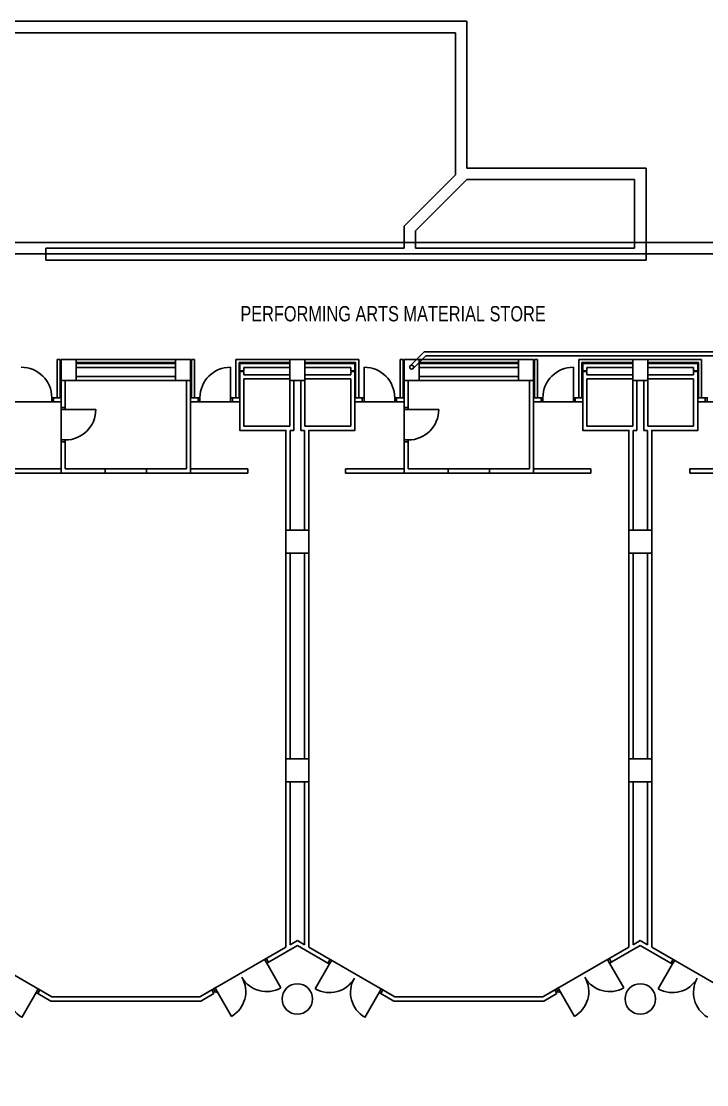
# Model space of a CAD drawing. Header units: millimetres. Extents: x -12337 to 132498, y -9485 to 82319.
# Drawn here: x 45483 to 63472, y 54419 to 82319 of the extents above; entities that cross this region are included whole.
import ezdxf

# ---------------------------------------------------------------- set-up
doc = ezdxf.new("R2010")
doc.units = ezdxf.units.MM
for name, color, linetype in [('Basement 1 - Doors Windows and Openings', 7, 'Continuous'), ('Basement 1 - Spaces and Zones', 7, 'Continuous'), ('Basement 1 - Structural Members', 7, 'Continuous'), ('Basement 1 - Walls', 7, 'Continuous'), ('Basement 2 - General', 7, 'Continuous'), ('Basement 2 - Spaces and Zones', 7, 'Continuous'), ('Basement 2 - Structural Members', 7, 'Continuous'), ('Rain_and_storm_water', 7, 'Continuous')]:
    doc.layers.add(name, color=color, linetype=linetype)
doc.styles.add('Text_Style_2', font='Freehand', dxfattribs={"width": 0.8})

msp = doc.modelspace()

# ---------------------------------------------------------------- linework, layer by layer
at = {"layer": 'Basement 1 - Doors Windows and Openings', "color": 1, "linetype": 'Continuous', "lineweight": -3}
for p, q in [((50973, 72444, 2700), (50973, 73244, 2700)), ((54483, 72444, 2700), (54483, 73244, 2700)), ((59973, 72444, 2700), (59973, 73244, 2700)), ((46638, 72134, 2700), (47438, 72134, 2700)), ((55638, 72134, 2700), (56438, 72134, 2700)), ((51924, 57612, 2700), (52299, 56962, 2700)), ((53575, 57587, 2700), (53200, 56937, 2700)), ((60924, 57612, 2700), (61299, 56962, 2700)), ((62575, 57587, 2700), (62200, 56937, 2700)), ((45499, 56187, 2700), (45874, 56837, 2700)), ((51000, 56212, 2700), (50625, 56862, 2700)), ((54499, 56187, 2700), (54874, 56837, 2700)), ((60000, 56212, 2700), (59625, 56862, 2700))]:
    msp.add_line(p, q, dxfattribs=at)
at = {"layer": 'Basement 1 - Doors Windows and Openings', "color": 1, "linetype": 'Continuous', "lineweight": -3, "elevation": 2700}
for points in [[(46283, 72444), (46333, 72444), (46333, 72334), (46283, 72334), (46283, 72444)], [(50173, 72444), (50123, 72444), (50123, 72334), (50173, 72334), (50173, 72444)], [(51023, 72444), (50973, 72444), (50973, 72334), (51023, 72334), (51023, 72444)], [(54433, 72444), (54483, 72444), (54483, 72334), (54433, 72334), (54433, 72444)], [(55283, 72444), (55333, 72444), (55333, 72334), (55283, 72334), (55283, 72444)], [(59173, 72444), (59123, 72444), (59123, 72334), (59173, 72334), (59173, 72444)], [(60023, 72444), (59973, 72444), (59973, 72334), (60023, 72334), (60023, 72444)], [(63433, 72444), (63483, 72444), (63483, 72334), (63433, 72334), (63433, 72444)], [(46638, 72184), (46638, 72134), (46528, 72134), (46528, 72184), (46638, 72184)], [(55638, 72184), (55638, 72134), (55528, 72134), (55528, 72184), (55638, 72184)], [(46638, 71334), (46638, 71284), (46528, 71284), (46528, 71334), (46638, 71334)], [(55638, 71334), (55638, 71284), (55528, 71284), (55528, 71334), (55638, 71334)], [(51924, 57612), (51869, 57707), (51913, 57732), (51968, 57637), (51924, 57612)], [(53575, 57587), (53630, 57682), (53587, 57707), (53532, 57612), (53575, 57587)], [(60924, 57612), (60869, 57707), (60913, 57732), (60968, 57637), (60924, 57612)], [(62575, 57587), (62630, 57682), (62587, 57707), (62532, 57612), (62575, 57587)], [(45918, 56812), (45973, 56907), (45929, 56932), (45874, 56837), (45918, 56812)], [(50582, 56837), (50527, 56932), (50570, 56957), (50625, 56862), (50582, 56837)], [(54918, 56812), (54973, 56907), (54929, 56932), (54874, 56837), (54918, 56812)], [(59582, 56837), (59527, 56932), (59570, 56957), (59625, 56862), (59582, 56837)]]:
    msp.add_lwpolyline(points, dxfattribs=at)
at = {"layer": 'Basement 1 - Doors Windows and Openings', "color": 1, "linetype": 'Continuous', "lineweight": -3}
for centre, radius, start, end in [((45483, 72444, 2700), 800, 0, 90), ((50973, 72444, 2700), 800, 90, 180), ((54483, 72444, 2700), 800, 0, 90), ((59973, 72444, 2700), 800, 90, 180), ((46638, 72134, 2700), 800, 270, 0), ((55638, 72134, 2700), 800, 270, 0), ((45874, 56837, 2700), 750, 150, 240), ((50625, 56862, 2700), 750, 300, 30), ((51924, 57612, 2700), 750, 210, 300), ((53575, 57587, 2700), 750, 240, 330), ((54874, 56837, 2700), 750, 150, 240), ((59625, 56862, 2700), 750, 300, 30), ((60924, 57612, 2700), 750, 210, 300), ((62575, 57587, 2700), 750, 240, 330), ((63874, 56837, 2700), 750, 150, 240)]:
    msp.add_arc(centre, radius, start, end, dxfattribs=at)
at = {"layer": 'Basement 1 - Spaces and Zones', "color": 10, "linetype": 'Continuous', "elevation": 2700}
for points in [[(45238, 72334), (45238, 71584), (44028, 71584), (44028, 58030), (46289, 56724), (50167, 56724), (52428, 58030), (52428, 71584), (51218, 71584), (51218, 72334), (49928, 72334), (49928, 70464), (46528, 70464), (46528, 72334), (45238, 72334)], [(54238, 72334), (54238, 71584), (53028, 71584), (53028, 58030), (55289, 56724), (59167, 56724), (61428, 58030), (61428, 71584), (60218, 71584), (60218, 72334), (58928, 72334), (58928, 70464), (55528, 70464), (55528, 72334), (54238, 72334)], [(63238, 72334), (63238, 71584), (62028, 71584), (62028, 58030), (64289, 56724), (69157, 56724), (71628, 58151), (71628, 71759), (70528, 71759), (70528, 72334), (69238, 72334), (69238, 70464), (64528, 70464), (64528, 72334), (63238, 72334)]]:
    msp.add_lwpolyline(points, close=True, dxfattribs=at)
at = {"layer": 'Basement 1 - Structural Members', "color": 4, "linetype": 'Continuous'}
for p, q in [((24078, 82319, 2700), (57178, 82319, 2700)), ((57178, 82319, 2700), (57178, 78469, 2700)), ((24378, 82019, 2700), (56878, 82019, 2700)), ((56878, 82019, 2700), (56878, 78292, 2700)), ((57178, 78469, 2700), (61878, 78469, 2700)), ((61878, 76054, 2700), (61878, 78469, 2700)), ((55528, 76942, 2700), (56878, 78292, 2700)), ((55828, 76819, 2700), (57178, 78169, 2700)), ((57178, 78169, 2700), (61578, 78169, 2700)), ((61578, 76369, 2700), (61578, 78169, 2700)), ((55528, 76369, 2700), (55528, 76942, 2700)), ((55828, 76369, 2700), (55828, 76819, 2700)), ((46128, 76054, 2700), (46128, 76369, 2700)), ((46128, 76369, 2700), (55528, 76369, 2700)), ((55828, 76369, 2700), (61578, 76369, 2700)), ((46128, 76054, 2700), (61878, 76054, 2700)), ((46428, 72444, 2700), (46428, 73444, 2700)), ((46508, 73444, 2700), (46428, 73444, 2700)), ((46508, 72444, 2700), (46508, 73444, 2700)), ((46928, 73364, 2700), (46928, 73444, 2700)), ((49528, 73444, 2700), (46928, 73444, 2700)), ((49528, 73364, 2700), (49528, 73444, 2700)), ((50028, 73444, 2700), (49948, 73444, 2700)), ((49948, 72444, 2700), (49948, 73444, 2700)), ((50028, 72444, 2700), (50028, 73444, 2700)), ((52528, 73444, 2700), (51118, 73444, 2700)), ((51118, 72444, 2700), (51118, 73444, 2700)), ((52528, 73364, 2700), (52528, 73444, 2700)), ((52928, 73364, 2700), (52928, 73444, 2700)), ((55428, 72444, 2700), (55428, 73444, 2700)), ((55508, 73444, 2700), (55428, 73444, 2700)), ((55508, 72444, 2700), (55508, 73444, 2700)), ((58528, 73444, 2700), (55928, 73444, 2700)), ((55928, 73364, 2700), (55928, 73444, 2700)), ((58528, 73364, 2700), (58528, 73444, 2700)), ((58948, 72444, 2700), (58948, 73444, 2700)), ((59028, 73444, 2700), (58948, 73444, 2700)), ((59028, 72444, 2700), (59028, 73444, 2700)), ((61528, 73444, 2700), (60118, 73444, 2700)), ((60118, 72444, 2700), (60118, 73444, 2700)), ((61528, 73364, 2700), (61528, 73444, 2700)), ((61928, 73444, 2700), (63338, 73444, 2700)), ((61928, 73364, 2700), (61928, 73444, 2700)), ((63338, 72444, 2700), (63338, 73444, 2700)), ((49528, 73364, 2700), (46928, 73364, 2700)), ((51198, 72444, 2700), (51198, 73364, 2700)), ((52528, 73364, 2700), (51198, 73364, 2700)), ((58528, 73364, 2700), (55928, 73364, 2700)), ((61528, 73364, 2700), (60198, 73364, 2700)), ((60198, 72444, 2700), (60198, 73364, 2700)), ((61928, 73364, 2700), (63258, 73364, 2700)), ((63258, 72444, 2700), (63258, 73364, 2700)), ((46508, 72444, 2700), (46428, 72444, 2700)), ((50028, 72444, 2700), (49948, 72444, 2700)), ((51118, 72444, 2700), (51198, 72444, 2700)), ((55508, 72444, 2700), (55428, 72444, 2700)), ((59028, 72444, 2700), (58948, 72444, 2700)), ((60118, 72444, 2700), (60198, 72444, 2700)), ((63338, 72444, 2700), (63258, 72444, 2700))]:
    msp.add_line(p, q, dxfattribs=at)
at = {"layer": 'Basement 1 - Structural Members', "color": 4, "linetype": 'Continuous', "elevation": 2700}
for points in [[(46928, 72894), (46528, 72894), (46528, 73444), (46928, 73444), (46928, 72894)], [(49528, 72894), (49928, 72894), (49928, 73444), (49528, 73444), (49528, 72894)], [(52528, 72894), (52928, 72894), (52928, 73444), (52528, 73444), (52528, 72894)], [(52928, 73444), (54338, 73444), (54338, 72444), (54258, 72444), (54258, 73364), (52928, 73364)], [(55928, 72894), (55528, 72894), (55528, 73444), (55928, 73444), (55928, 72894)], [(58528, 72894), (58928, 72894), (58928, 73444), (58528, 73444), (58528, 72894)], [(61528, 72894), (61928, 72894), (61928, 73444), (61528, 73444), (61528, 72894)], [(53028, 68369), (52428, 68369), (52428, 68969), (53028, 68969), (53028, 68369)], [(62028, 68369), (61428, 68369), (61428, 68969), (62028, 68969), (62028, 68369)], [(53028, 62369), (52428, 62369), (52428, 62969), (53028, 62969), (53028, 62369)], [(62028, 62369), (61428, 62369), (61428, 62969), (62028, 62969), (62028, 62369)]]:
    msp.add_lwpolyline(points, dxfattribs=at)
at = {"layer": 'Basement 1 - Structural Members', "color": 4, "linetype": 'Continuous'}
for centre in [(52728, 56669, 2700), (61728, 56669, 2700)]:
    msp.add_circle(centre, 400, dxfattribs=at)
at = {"layer": 'Basement 1 - Walls', "color": 3, "linetype": 'Continuous'}
for p, q in [((46928, 73234), (46928, 73344)), ((49528, 73344), (46928, 73344)), ((49528, 73234), (46928, 73234)), ((49528, 73234), (49528, 73344)), ((51218, 73344), (52528, 73344)), ((51218, 73150), (51218, 73344)), ((51218, 73150), (51328, 73150)), ((51328, 73130), (51218, 73130)), ((51218, 71584), (51218, 73130)), ((51328, 73234), (52528, 73234)), ((51328, 73150), (51328, 73234)), ((51328, 73046), (51328, 73130)), ((52528, 73344), (52528, 73234)), ((54238, 73344), (52928, 73344)), ((52928, 73344), (52928, 73234)), ((54128, 73234), (52928, 73234)), ((54128, 73150), (54128, 73234)), ((54238, 73150), (54128, 73150)), ((54128, 73130), (54238, 73130)), ((54128, 73046), (54128, 73130)), ((54238, 73150), (54238, 73344)), ((54238, 71584), (54238, 73130)), ((55928, 73234), (55928, 73344)), ((58528, 73344), (55928, 73344)), ((58528, 73234), (55928, 73234)), ((58528, 73234), (58528, 73344)), ((60218, 73344), (61528, 73344)), ((60218, 73150), (60218, 73344)), ((60218, 73150), (60328, 73150)), ((60218, 71584), (60218, 73130)), ((60328, 73130), (60218, 73130)), ((60328, 73234), (61528, 73234)), ((60328, 73150), (60328, 73234)), ((60328, 73046), (60328, 73130)), ((61528, 73344), (61528, 73234)), ((61928, 73344), (61928, 73234)), ((63238, 73344), (61928, 73344)), ((63128, 73234), (61928, 73234)), ((63128, 73150), (63128, 73234)), ((63238, 73150), (63128, 73150)), ((63128, 73046), (63128, 73130)), ((63128, 73130), (63238, 73130)), ((63238, 73150), (63238, 73344)), ((63238, 71584), (63238, 73130)), ((46638, 72894), (46528, 72894)), ((46528, 72894), (46528, 72184)), ((46638, 72894), (46638, 72184)), ((46928, 72894), (46928, 73004)), ((49528, 73004), (46928, 73004)), ((49528, 72894), (46928, 72894)), ((49528, 73004), (49528, 72894)), ((49818, 72894), (49818, 70574)), ((49928, 72894), (49818, 72894)), ((49928, 72894), (49928, 70574)), ((52528, 73046), (51328, 73046)), ((52528, 72936), (51328, 72936)), ((51328, 71694), (51328, 72936)), ((52528, 72936), (52528, 73046)), ((52528, 72894), (52638, 72894)), ((52528, 72894), (52528, 71694)), ((52638, 72894), (52638, 71584)), ((52818, 72894), (52818, 71584)), ((52928, 72894), (52818, 72894)), ((52928, 73046), (54128, 73046)), ((52928, 72936), (52928, 73046)), ((52928, 72936), (54128, 72936)), ((52928, 72894), (52928, 71694)), ((54128, 71694), (54128, 72936)), ((55638, 72894), (55528, 72894)), ((55528, 72894), (55528, 72184)), ((55638, 72894), (55638, 72184)), ((55928, 72894), (55928, 73004)), ((58528, 73004), (55928, 73004)), ((58528, 72894), (55928, 72894)), ((58528, 73004), (58528, 72894)), ((58818, 72894), (58818, 70574)), ((58928, 72894), (58818, 72894)), ((58928, 72894), (58928, 70574)), ((61528, 73046), (60328, 73046)), ((60328, 71694), (60328, 72936)), ((61528, 72936), (60328, 72936)), ((61528, 72936), (61528, 73046)), ((61528, 72894), (61528, 71694)), ((61528, 72894), (61638, 72894)), ((61638, 72894), (61638, 71584)), ((61818, 72894), (61818, 71584)), ((61928, 72894), (61818, 72894)), ((61928, 72936), (61928, 73046)), ((61928, 73046), (63128, 73046)), ((61928, 72936), (63128, 72936)), ((61928, 72894), (61928, 71694)), ((63128, 71694), (63128, 72936)), ((46528, 72444), (46333, 72444)), ((46333, 72334), (46333, 72444)), ((46528, 72334), (46333, 72334)), ((46528, 72444), (46528, 72334)), ((49928, 72444), (49928, 72334)), ((49928, 72444), (50123, 72444)), ((49928, 72334), (50123, 72334)), ((50123, 72334), (50123, 72444)), ((51023, 72444), (51218, 72444)), ((51023, 72334), (51023, 72444)), ((51023, 72334), (51218, 72334)), ((51218, 72444), (51218, 72334)), ((55333, 72334), (55333, 72444)), ((55528, 72444), (55333, 72444)), ((55528, 72334), (55333, 72334)), ((55528, 72444), (55528, 72334)), ((58928, 72444), (58928, 72334)), ((58928, 72444), (59123, 72444)), ((58928, 72334), (59123, 72334)), ((59123, 72334), (59123, 72444)), ((60023, 72444), (60218, 72444)), ((60023, 72334), (60023, 72444)), ((60023, 72334), (60218, 72334)), ((60218, 72444), (60218, 72334)), ((63238, 72444), (63238, 72334)), ((63433, 72444), (63238, 72444)), ((63433, 72334), (63238, 72334)), ((63433, 72334), (63433, 72444)), ((46638, 72184), (46528, 72184)), ((55638, 72184), (55528, 72184)), ((52428, 71584), (51218, 71584)), ((52528, 71694), (51328, 71694)), ((52428, 68969), (52428, 71584)), ((52638, 71584), (52538, 71584)), ((52538, 68969), (52538, 71584)), ((52818, 71584), (52918, 71584)), ((52918, 68969), (52918, 71584)), ((52928, 71694), (54128, 71694)), ((53028, 71584), (54238, 71584)), ((53028, 68969), (53028, 71584)), ((61428, 71584), (60218, 71584)), ((61528, 71694), (60328, 71694)), ((61428, 68969), (61428, 71584)), ((61538, 68969), (61538, 71584)), ((61638, 71584), (61538, 71584)), ((61818, 71584), (61918, 71584)), ((61918, 68969), (61918, 71584)), ((61928, 71694), (63128, 71694)), ((62028, 68969), (62028, 71584)), ((62028, 71584), (63238, 71584)), ((46638, 71284), (46528, 71284)), ((46528, 71284), (46528, 70574)), ((46638, 71284), (46638, 70574)), ((55638, 71284), (55528, 71284)), ((55528, 71284), (55528, 70574)), ((55638, 71284), (55638, 70574)), ((44994, 70574), (46528, 70574)), ((47683, 70464), (44994, 70464)), ((46638, 70574), (47683, 70574)), ((47683, 70464), (47683, 70574)), ((47683, 70574), (48773, 70574)), ((47683, 70464), (48773, 70464)), ((48773, 70464), (48773, 70574)), ((48773, 70574), (49818, 70574)), ((51428, 70464), (48773, 70464)), ((49928, 70574), (51428, 70574)), ((51428, 70464), (51428, 70574)), ((53994, 70468), (53994, 70578)), ((53994, 70574), (55528, 70574)), ((56683, 70464), (53994, 70464)), ((55638, 70574), (56683, 70574)), ((56683, 70574), (57773, 70574)), ((56683, 70464), (56683, 70574)), ((56683, 70464), (57773, 70464)), ((57773, 70464), (57773, 70574)), ((57773, 70574), (58818, 70574)), ((60428, 70464), (57773, 70464)), ((58928, 70574), (60428, 70574)), ((60428, 70464), (60428, 70574)), ((63028, 70464), (63028, 70574)), ((64528, 70574), (63028, 70574)), ((63028, 70464), (65683, 70464)), ((52538, 68969), (52428, 68969)), ((52918, 68969), (53028, 68969)), ((61538, 68969), (61428, 68969)), ((61918, 68969), (62028, 68969)), ((52538, 68369), (52428, 68369)), ((52428, 68369), (52428, 62969)), ((52538, 68369), (52538, 62969)), ((52918, 68369), (53028, 68369)), ((52918, 68369), (52918, 62969)), ((53028, 68369), (53028, 62969)), ((61538, 68369), (61428, 68369)), ((61428, 68369), (61428, 62969)), ((61538, 68369), (61538, 62969)), ((61918, 68369), (61918, 62969)), ((61918, 68369), (62028, 68369)), ((62028, 68369), (62028, 62969)), ((52538, 62969), (52428, 62969)), ((52918, 62969), (53028, 62969)), ((61538, 62969), (61428, 62969)), ((61918, 62969), (62028, 62969)), ((52428, 62369), (52428, 58030)), ((52538, 62369), (52428, 62369)), ((52538, 62369), (52538, 58093)), ((52918, 62369), (52918, 58093)), ((52918, 62369), (53028, 62369)), ((53028, 62369), (53028, 58030)), ((61428, 62369), (61428, 58030)), ((61538, 62369), (61428, 62369)), ((61538, 62369), (61538, 58093)), ((61918, 62369), (61918, 58093)), ((61918, 62369), (62028, 62369)), ((62028, 62369), (62028, 58030)), ((51924, 57612), (52728, 58076)), ((52538, 58093), (52728, 58203)), ((52918, 58093), (52728, 58203)), ((53532, 57612), (52728, 58076)), ((60924, 57612), (61728, 58076)), ((61538, 58093), (61728, 58203)), ((61918, 58093), (61728, 58203)), ((62532, 57612), (61728, 58076)), ((51869, 57707), (52428, 58030)), ((53587, 57707), (53028, 58030)), ((60869, 57707), (61428, 58030)), ((62587, 57707), (62028, 58030)), ((51924, 57612), (51869, 57707)), ((53532, 57612), (53587, 57707)), ((60924, 57612), (60869, 57707)), ((62532, 57612), (62587, 57707)), ((45918, 56812), (45973, 56907)), ((46260, 56614), (45918, 56812)), ((46289, 56724), (45973, 56907)), ((50167, 56724), (46289, 56724)), ((50167, 56724), (50484, 56907)), ((50197, 56614), (50539, 56812)), ((50539, 56812), (50484, 56907)), ((54918, 56812), (54973, 56907)), ((55260, 56614), (54918, 56812)), ((55289, 56724), (54973, 56907)), ((59167, 56724), (55289, 56724)), ((59167, 56724), (59484, 56907)), ((59197, 56614), (59539, 56812)), ((59539, 56812), (59484, 56907)), ((50197, 56614), (46260, 56614)), ((59197, 56614), (55260, 56614))]:
    msp.add_line(p, q, dxfattribs=at)
msp.add_lwpolyline([(54433, 72334), (54238, 72334), (54238, 72444), (54433, 72444), (54433, 72334)], dxfattribs=at)
at = {"layer": 'Basement 2 - Spaces and Zones', "color": 1, "linetype": 'Continuous'}
msp.add_lwpolyline([(70628, 76519), (-1322, 76519), (-1322, 76519), (-1322, 36869), (-10522, 36869), (-10522, 35169), (-12337, 35169), (-11846, 26867), (81, 26872), (28, 969), (24428, 969), (24428, 2469), (72028, 2469)], dxfattribs=at)
at = {"layer": 'Basement 2 - Structural Members', "color": 4, "linetype": 'Continuous'}
for p, q in [((24778, 76519), (70628, 76519)), ((24478, 76219), (70928, 76219))]:
    msp.add_line(p, q, dxfattribs=at)
for points in [[(46928, 72894), (46528, 72894), (46528, 73444), (46928, 73444), (46928, 72894)], [(49528, 72894), (49928, 72894), (49928, 73444), (49528, 73444), (49528, 72894)], [(52528, 72894), (52928, 72894), (52928, 73444), (52528, 73444), (52528, 72894)], [(61528, 72894), (61928, 72894), (61928, 73444), (61528, 73444), (61528, 72894)], [(53028, 68369), (52428, 68369), (52428, 68969), (53028, 68969), (53028, 68369)], [(62028, 68369), (61428, 68369), (61428, 68969), (62028, 68969), (62028, 68369)], [(53028, 62369), (52428, 62369), (52428, 62969), (53028, 62969), (53028, 62369)], [(62028, 62369), (61428, 62369), (61428, 62969), (62028, 62969), (62028, 62369)]]:
    msp.add_lwpolyline(points, dxfattribs=at)
for centre in [(52728, 56669), (61728, 56669)]:
    msp.add_circle(centre, 400, dxfattribs=at)
at = {"layer": 'Rain_and_storm_water', "color": 1, "linetype": 'Continuous', "lineweight": -3}
for p, q in [((55693, 73280), (56057, 73644)), ((55764, 73209), (56099, 73544)), ((56057, 73644), (70403, 73644)), ((64957, 73544), (56099, 73544))]:
    msp.add_line(p, q, dxfattribs=at)
msp.add_circle((55728, 73244), 50, dxfattribs=at)

# ---------------------------------------------------------------- texts
at = {"layer": 'Basement 2 - General', "color": 2, "linetype": 'Continuous', "lineweight": -3, "insert": (51234, 74441), "char_height": 400, "attachment_point": 7, "style": 'Text_Style_2'}
msp.add_mtext('PERFORMING ARTS MATERIAL STORE', dxfattribs=at)

doc.saveas('drawing.dxf')
